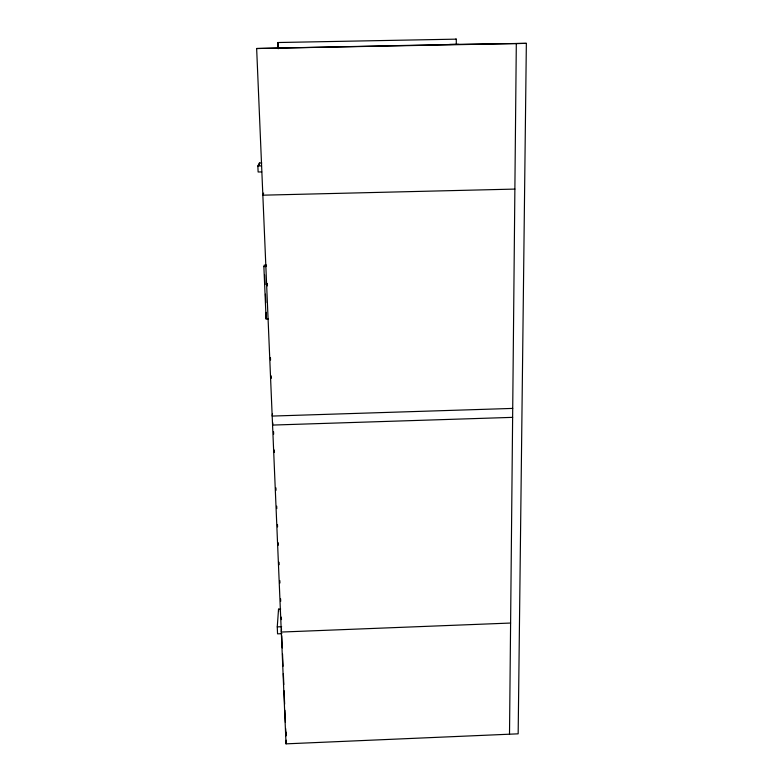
<?xml version="1.0" encoding="UTF-8"?>
<svg xmlns="http://www.w3.org/2000/svg" width="783" height="783" viewBox="0 0 783 783"><rect width="100%" height="100%" fill="white"/><g stroke="black" fill="none" stroke-linecap="round" stroke-linejoin="round"><path stroke-width="1.17" d="M509.508 734.2L516.31 43.554M449.638 44.455L526.352 43.359L518.16 733.828L286.04 743.85L256.648 48.517L458.495 44.337M286.04 743.85L286.216 740.209M286.157 732.271L285.981 735.912L285.668 728.582M281.518 628.876L281.312 632.047L510.604 623.043M281.929 633.672L277.554 633.848L277.26 626.88L278.542 609.164L280.666 609.076M272.836 422.928L272.562 425.071L512.63 417.359M272.484 413.708L272.19 416.067L512.718 408.413M268.373 318.887L266.103 318.955L266.24 312.368M266.103 318.955L263.871 266.563L264.223 265.134L266.504 265.075M263.646 193.098L262.853 195.182L514.881 189.085M261.728 171.917L258.126 171.996L257.861 165.967L259.388 163.021L261.728 162.962M455.637 39.179L456.283 39.15L456.293 44.328M277.26 626.88L281.635 626.703M263.871 266.563L266.161 266.494M257.861 165.967L261.473 165.888M278.112 48.624L277.877 42.527L456.283 39.15M256.648 48.517L526.352 43.359M277.877 42.527L278.308 48.654M267.316 283.436L267.414 285.873M270.438 357.635L270.546 360.063M271.212 375.879L271.31 378.306M273.561 431.756L273.659 434.193M274.334 450.049L274.432 452.496M275.919 487.868L276.027 490.305M276.693 506.161L276.8 508.598M277.466 524.463L277.564 526.9M278.239 542.756L278.337 545.193M279.061 562.272L279.159 564.709M279.825 580.575L279.932 583.012M280.598 598.868L280.696 601.305M281.371 617.161L281.469 619.607M281.753 635.708L282.272 647.923M282.526 654.04L283.045 666.255M283.348 673.586L283.818 684.587M284.072 690.694L284.64 704.142M284.895 710.25L285.413 722.464M264.634 274.823L265.055 284.513M265.466 294.202L265.829 302.678M278.542 609.164L278.64 611.425M259.388 163.021L259.486 165.37"/></g></svg>
